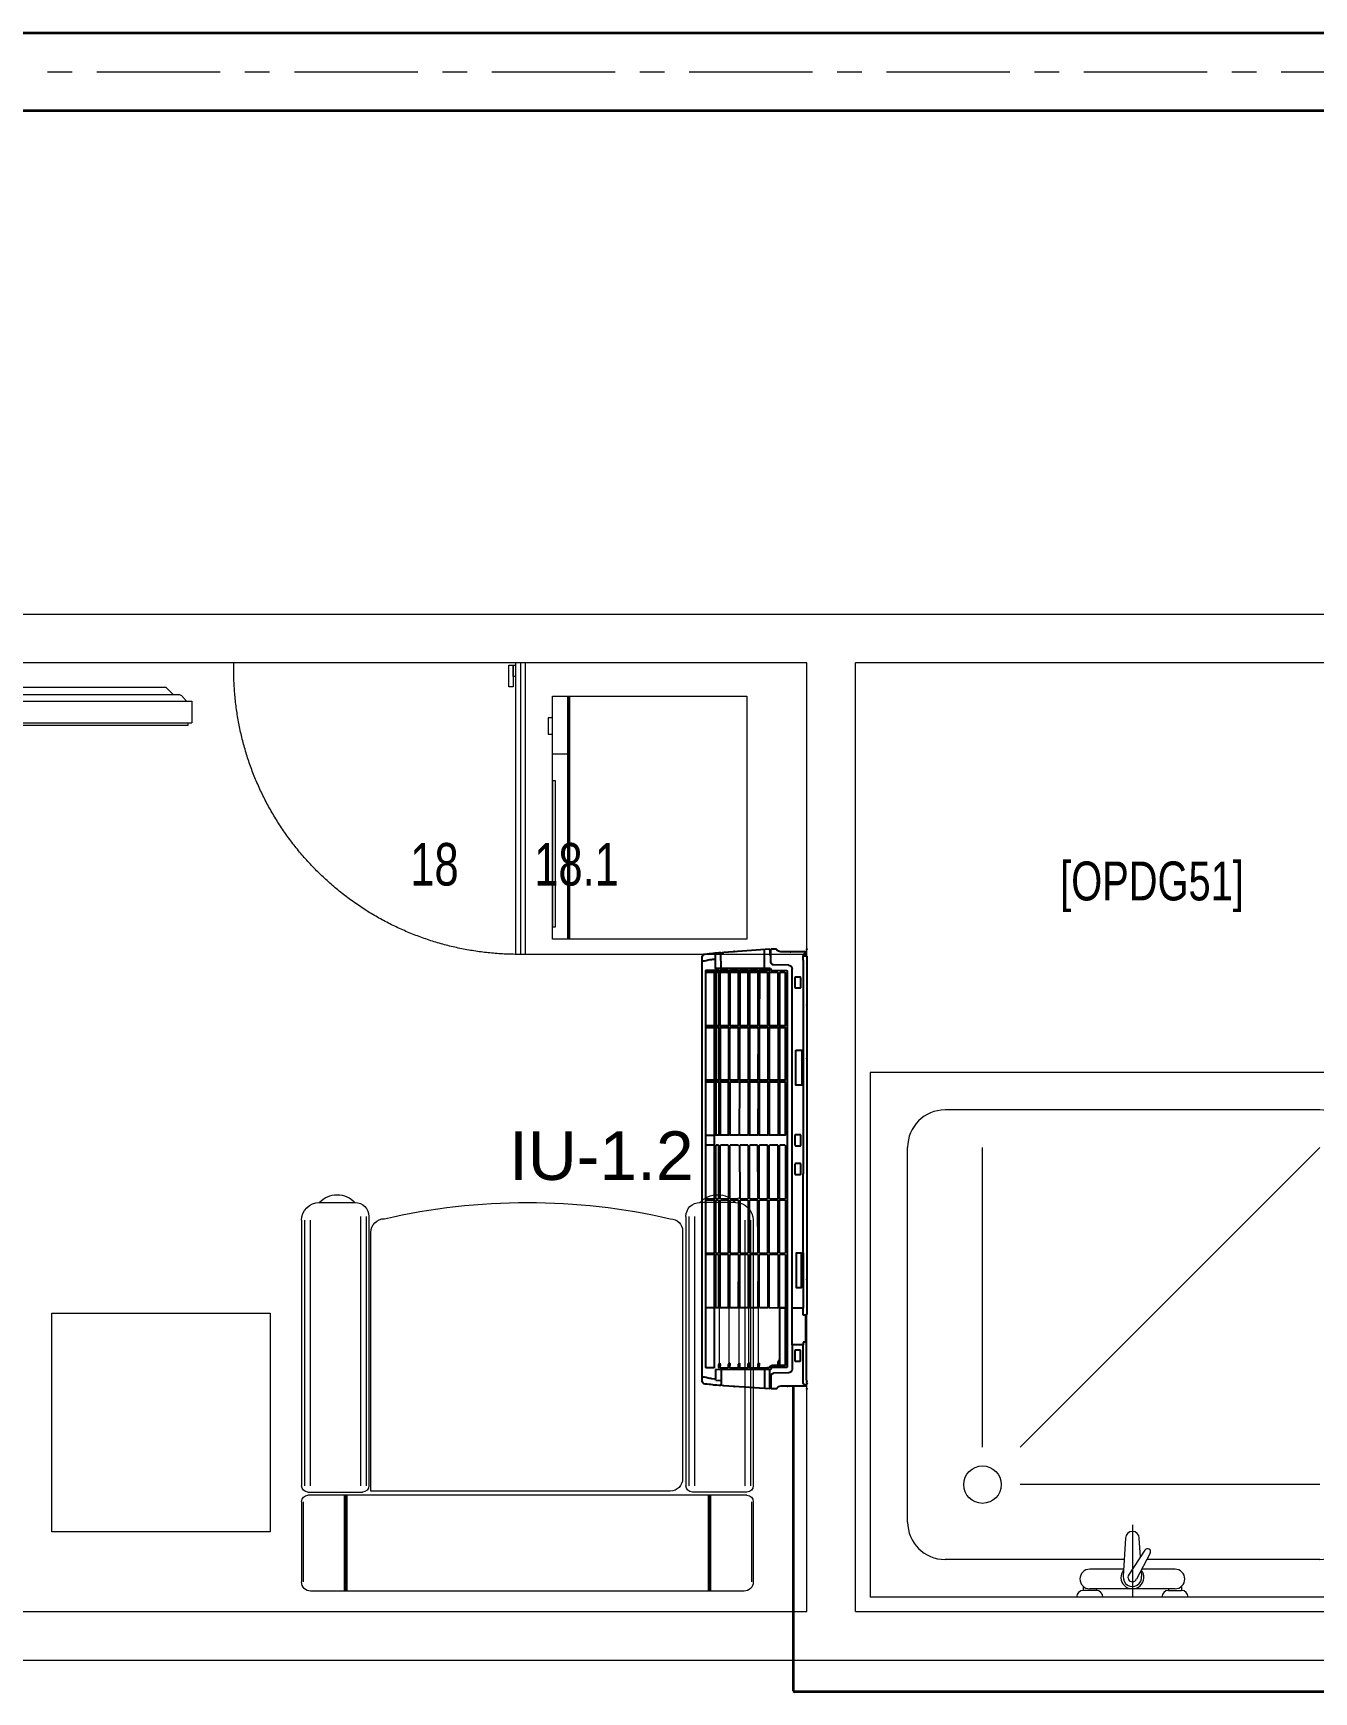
# Model space of a CAD drawing. Header units: millimetres. Extents: x -160614 to 59925, y -157025 to 0.
# Drawn here: x -122523 to -119886, y -104008 to -100593 of the extents above; entities that cross this region are included whole.
import ezdxf

# ---------------------------------------------------------------- set-up
doc = ezdxf.new("R2010")
doc.units = ezdxf.units.MM
doc.header["$LTSCALE"] = 8
doc.linetypes.add('CENTER', pattern=[50.8, 31.75, -6.35, 6.35, -6.35])
doc.linetypes.add('DASHED', pattern=[19.05, 12.7, -6.35])
doc.layers.get('0').update_dxf_attribs({"color": 9, "lineweight": 5})
for name, color, linetype, lineweight in [('72_EGR_BASE_TEXT', 9, 'Continuous', 5), ('72_EGR_EQP_TAG', 9, 'Continuous', 5), ('LOADING', 9, 'Continuous', 5), ('SANIT', 9, 'Continuous', 5), ('Walls', 9, 'Continuous', 5)]:
    doc.layers.add(name, color=color, linetype=linetype, lineweight=lineweight)
for name, color, linetype in [('A-Wall-cmu-patt', 9, 'Continuous'), ('DVM_INDOOR', 9, 'Continuous'), ('DVM_UNIT_BP', 9, 'Continuous'), ('DVM_UNIT_DP', 9, 'Continuous'), ('DVM_UNIT_LP', 9, 'Continuous'), ('M-VAC_DUCT_EXHAUST', 1, 'Continuous'), ('REF', 42, 'Continuous')]:
    doc.layers.add(name, color=color, linetype=linetype)
doc.layers.get('0').off()
doc.layers.get('0').freeze()
doc.styles.add('ARIAL', font='arial.ttf')
doc.styles.add('X3G_ENTITY_257CFD', font='swisscl.ttf', dxfattribs={"height": 200})
doc.styles.add('X3G_ENTITY_2587EF', font='swisscl.ttf', dxfattribs={"height": 200})

# ---------------------------------------------------------------- blocks, each defined once
blk = doc.blocks.new('SHOWER TRAY 80x80')
at = {"layer": 'SANIT'}
for p, q in [((0, 0), (0, 0.8)), ((0.8, 0.8), (0, 0.8)), ((0.8, 0), (0.8, 0.8)), ((0.1143, 0.7429), (0.6857, 0.7429)), ((0.0571, 0.4124), (0.0571, 0.6857)), ((0.7429, 0.1143), (0.7429, 0.6857)), ((0.2286, 0.6286), (0.6857, 0.6286)), ((0.1714, 0.1143), (0.1714, 0.5714)), ((0.2286, 0.5714), (0.6857, 0.1143)), ((0.01, 0.455), (0.01, 0.475)), ((0.0163, 0.475), (0.01, 0.475)), ((0.0125, 0.335), (0.0125, 0.465)), ((0.0425, 0.4133), (0.0425, 0.465)), ((0.0125, 0.455), (0.01, 0.455)), ((0.0895, 0.4105), (0.0316, 0.4139)), ((0.0715, 0.3808), (0.0334, 0.4058)), ((0.11, 0.4), (0, 0.4)), ((0.0667, 0.3728), (0.0271, 0.3939)), ((0.0407, 0.3866), (0.0316, 0.3861)), ((0.0425, 0.335), (0.0425, 0.3857)), ((0.0608, 0.3878), (0.0895, 0.3895)), ((0.0571, 0.1143), (0.0571, 0.3779)), ((0.01, 0.345), (0.01, 0.325)), ((0.0125, 0.345), (0.01, 0.345)), ((0.0163, 0.325), (0.01, 0.325)), ((0.1143, 0.0571), (0.6857, 0.0571)), ((0, 0), (0.8, 0))]:
    blk.add_line(p, q, dxfattribs=at)
blk.add_circle((0.1714, 0.6286), 0.0286, dxfattribs=at)
for centre, radius, start, end in [((0.1143, 0.6857), 0.0571, 90, 180), ((0.6857, 0.6857), 0.0571, 360, 90), ((0, 0.475), 0.01, 0, 90), ((0.0275, 0.465), 0.015, 0, 180), ((0, 0.455), 0.01, 270, 0), ((0.03, 0.4), 0.0175, 49.632, 309.2526), ((0.03, 0.4), 0.014, 83.2671, 276.7329), ((0.03, 0.4), 0.00676, 54.0423, 244.5873), ((0.0895, 0.4), 0.0105, 270, 90), ((0.0691, 0.3768), 0.00467, 239.3148, 59.3148), ((0, 0.345), 0.01, 0, 90), ((0.0275, 0.335), 0.015, 180, 0), ((0, 0.325), 0.01, 270, 0), ((0.1143, 0.1143), 0.0571, 180, 270), ((0.6857, 0.1143), 0.0571, 270, 360)]:
    blk.add_arc(centre, radius, start, end, dxfattribs=at)
blk = doc.blocks.new('single seat')
at = {"layer": 'LOADING'}
for p, q in [((-972742.2, -381703.1), (-972742.2, -382595.5)), ((-972558.1, -381684), (-972723.2, -381684)), ((-972558.1, -381687.4), (-972723.2, -381687.4)), ((-972544.8, -381697.3), (-972544.8, -382601.1)), ((-972538.5, -381697.3), (-972538.5, -381809.5)), ((-971978.9, -381684), (-972525.2, -381684)), ((-971978.9, -381689.9), (-972525.2, -381689.9)), ((-971978.9, -381701.7), (-972525.2, -381701.7)), ((-971942.2, -381720.6), (-971942.2, -381794)), ((-972544.8, -381772.1), (-972742.2, -381772.1)), ((-972544.8, -381774.6), (-972742.2, -381774.6)), ((-972544.8, -381777.1), (-972742.2, -381777.1)), ((-971971, -381805.1), (-972525.2, -381805.1)), ((-971971, -381816.9), (-972525.2, -381816.9)), ((-971971, -381822.8), (-972525.2, -381822.8)), ((-972001, -381829.5), (-972511, -381829.5)), ((-972536.4, -381854.9), (-972536.4, -382471.4)), ((-972538.5, -382600.9), (-972538.5, -382488.7)), ((-972536.4, -382471.4), (-972003.7, -382471.4)), ((-971971, -382475.4), (-972525.2, -382475.4)), ((-971971, -382481.3), (-972525.2, -382481.3)), ((-971971, -382493.1), (-972525.2, -382493.1)), ((-972544.8, -382521), (-972742.2, -382521)), ((-972544.8, -382523.6), (-972742.2, -382523.6)), ((-972544.8, -382526.1), (-972742.2, -382526.1)), ((-971942.2, -382577.6), (-971942.2, -382504.2)), ((-971978.9, -382596.4), (-972525.2, -382596.4)), ((-972558.1, -382610.8), (-972723.2, -382610.8)), ((-972558.1, -382614.2), (-972723.2, -382614.2)), ((-971978.9, -382608.3), (-972525.2, -382608.3)), ((-971978.9, -382614.2), (-972525.2, -382614.2))]:
    blk.add_line(p, q, dxfattribs=at)
for centre, radius, start, end in [((-972723.2, -381703.1), 19.1, 90, 180), ((-972558.1, -381697.3), 13.3, 0, 90), ((-972525.2, -381697.3), 13.3, 90, 180), ((-971978.9, -381720.6), 36.6, 0, 90), ((-971976, -381757.3), 49.9, 312.6462, 47.3538), ((-972525.2, -381809.5), 13.3, 180, 270), ((-971971, -381794), 28.8, 270, 0), ((-972511, -381854.9), 25.3, 90, 180), ((-972001, -381854.9), 25.3, 0, 90), ((-973252.2, -382149.1), 1310, 347.0217, 12.9783), ((-972003.7, -382443.3), 28.1, 270, 0), ((-972525.2, -382488.7), 13.3, 90, 180), ((-971971, -382504.2), 28.8, 0, 90), ((-971976, -382540.9), 49.9, 312.6462, 47.3538), ((-972723.2, -382595.1), 19.1, 180, 270), ((-971978.9, -382577.6), 36.6, 270, 0), ((-972558.1, -382600.9), 13.3, 270, 0), ((-972525.2, -382600.9), 13.3, 180, 270)]:
    blk.add_arc(centre, radius, start, end, dxfattribs=at)
blk = doc.blocks.new('DM15862C-P')
at = {"lineweight": 0}
for p, q in [((-0.3835, 0), (-0.3983, -0.0149)), ((0.3835, 0), (-0.3835, 0)), ((0.3835, 0), (0.3983, -0.0149)), ((-0.4367, -0.0287), (-0.4367, -0.0734)), ((0.4365, -0.0287), (-0.4367, -0.0287)), ((-0.4157, -0.0175), (-0.4256, -0.0287)), ((0.41, -0.0149), (-0.4099, -0.0149)), ((0.4157, -0.0175), (0.4254, -0.0287)), ((0.4365, -0.0287), (0.4365, -0.0734)), ((0.4365, -0.0734), (-0.4367, -0.0734)), ((-0.4291, -0.078), (-0.4291, -0.0734)), ((0.429, -0.078), (-0.4291, -0.078)), ((0.429, -0.078), (0.429, -0.0734))]:
    blk.add_line(p, q, dxfattribs=at)
for points in [[(-0.4099, -0.0149), (-0.4121, -0.0149), (-0.4141, -0.0158), (-0.4157, -0.0175)], [(0.4157, -0.0175), (0.4141, -0.0158), (0.4121, -0.0149), (0.41, -0.0149)]]:
    blk.add_open_spline(points, degree=3, dxfattribs=at)
blk = doc.blocks.new('MICROWAVE')
at = {"layer": 'LOADING'}
for p, q in [((35.6435, -3.5463), (35.6435, -3.9463)), ((36.1435, -3.5463), (35.6435, -3.5463)), ((35.6883, -3.5368), (35.7218, -3.5368)), ((35.6883, -3.5463), (35.6883, -3.5368)), ((35.7218, -3.5463), (35.6883, -3.5463)), ((35.7218, -3.5368), (35.7218, -3.5463)), ((35.7624, -3.5463), (35.7624, -3.5771)), ((35.818, -3.5463), (36.1181, -3.5463)), ((35.818, -3.5523), (35.818, -3.5463)), ((36.1181, -3.5463), (36.1181, -3.5523)), ((36.1435, -3.9463), (36.1435, -3.5463)), ((35.6435, -3.5771), (36.1435, -3.5771)), ((35.6435, -3.5783), (36.1435, -3.5783)), ((35.6435, -3.5796), (36.1435, -3.5796)), ((35.6435, -3.5808), (36.1435, -3.5808)), ((36.1181, -3.5523), (35.818, -3.5523)), ((35.6435, -3.9463), (36.1435, -3.9463))]:
    blk.add_line(p, q, dxfattribs=at)
blk = doc.blocks.new('UNDER COUNTER FRIDGE')
at = {"layer": 'LOADING', "ltscale": 10}
blk.add_line((35.575, -3.49), (35.575, -2.89), dxfattribs=at)
at = {"layer": 'LOADING'}
for p, q in [((35.575, -3.47), (36.175, -3.47)), ((35.575, -4.07), (35.575, -3.47)), ((35.575, -3.48), (36.175, -3.48)), ((36.175, -3.47), (36.175, -4.07)), ((35.575, -3.49), (36.175, -3.49)), ((36.175, -4.07), (35.575, -4.07))]:
    blk.add_line(p, q, dxfattribs=at)
for points in [[(35.58, -3.4648), (35.6243, -3.4648), (35.6243, -3.4564), (35.58, -3.4564)], [(35.58, -3.47), (35.6031, -3.47), (35.6031, -3.4648), (35.58, -3.4648)]]:
    blk.add_lwpolyline(points, close=True, dxfattribs=at)
at = {"layer": 'LOADING', "linetype": 'DASHED', "ltscale": 10}
blk.add_arc((35.5899, -3.475), 0.5852, 359.5104, 91.4525, dxfattribs=at)
blk = doc.blocks.new('GF1')
at = {"layer": 'LOADING', "color": 9, "elevation": 0}
blk.add_lwpolyline([(-122034.4, -103678.5), (-122484.4, -103678.5), (-122484.4, -103228.5), (-122034.4, -103228.5)], close=True, dxfattribs=at)
at = {"layer": 'Walls', "color": 9}
for p, q in [((-123079.4, -101789.5), (-119536.7, -101789.5, 0)), ((-120929.4, -101889.5), (-123779.4, -101889.5)), ((-120929.4, -103842.6), (-120929.4, -101889.5)), ((-117479.4, -101889.5), (-120829.4, -101889.5)), ((-120829.4, -103842.6), (-120829.4, -101889.5)), ((-124859.4, -103842.6), (-120929.4, -103842.6)), ((-120829.4, -103842.6), (-119689.4, -103842.6)), ((-128624.4, -103942.6), (-102939.4, -103942.6))]:
    blk.add_line(p, q, dxfattribs=at)
at = {"layer": 'LOADING', "color": 9, "xscale": -1000, "yscale": 1000, "zscale": 1000, "rotation": 90.00000000000007}
for name in ['UNDER COUNTER FRIDGE', 'MICROWAVE']:
    blk.add_blockref(name, (-124999.4, -66314.5), dxfattribs=at)
at = {"layer": 'LOADING', "color": 9, "xscale": -1000, "yscale": 1000, "zscale": 1000}
blk.add_blockref('DM15862C-P', (-122632.8, -101939.5), dxfattribs=at)
at = {"layer": 'LOADING', "color": 9, "xscale": -1, "rotation": 270}
blk.add_blockref('single seat', (260644.1, 868941.8, 0), dxfattribs=at)
at = {"layer": 'SANIT', "color": 9, "xscale": 1350.000000000878, "yscale": 1350.000000000878, "zscale": 1350.000000000878, "rotation": 90.00000000000001}
blk.add_blockref('SHOWER TRAY 80x80', (-119719.4, -103812.6), dxfattribs=at)
at = {"layer": '72_EGR_BASE_TEXT', "color": 9, "insert": (-120219, -102298.5), "char_height": 80, "attachment_point": 2, "style": 'X3G_ENTITY_2587EF'}
blk.add_mtext('[OPDG51]', dxfattribs=at)
at = {"layer": '72_EGR_EQP_TAG', "color": 9, "char_height": 87.47, "attachment_point": 2, "style": 'X3G_ENTITY_257CFD'}
for s, insert in [('18', (-121696.4, -102260.4, 0)), ('18.1', (-121403.8, -102260.4, 0))]:
    blk.add_mtext(s, dxfattribs=dict(at, insert=insert))
blk = doc.blocks.new('mmmm')
at = {"layer": 'DVM_INDOOR', "color": 0}
for p, q in [((118.9199, -9.2661), (118.9184, -9.2661)), ((118.9184, -9.2661), (118.9184, -9.938)), ((118.9199, -9.2661), (118.9254, -9.266)), ((118.9258, -9.2739), (118.9256, -9.2679)), ((118.976, -9.253), (118.9859, -9.2529)), ((118.9859, -9.2529), (118.9859, -9.2549)), ((118.9859, -9.2549), (118.9879, -9.2548)), ((118.9859, -9.2775), (118.9859, -9.2549)), ((118.9859, -9.2648), (118.9879, -9.2648)), ((118.9879, -9.2529), (119.0741, -9.259)), ((118.9879, -9.2548), (118.9879, -9.2529)), ((118.9879, -9.2548), (118.9879, -9.2648)), ((118.9979, -9.2891), (118.9979, -9.2551)), ((119.0795, -9.289), (119.0797, -9.2602)), ((119.09, -9.2892), (119.0901, -9.2615)), ((119.115, -10.0634), (119.1149, -9.2675)), ((118.9258, -9.2739), (118.9258, -9.6742)), ((118.9464, -9.9264), (118.9464, -9.2895)), ((118.9527, -9.283), (118.9809, -9.2825)), ((118.9554, -9.2944), (118.9554, -10.0365)), ((118.9564, -9.2934), (118.9844, -9.2931)), ((118.9589, -9.3963), (118.9589, -9.2975)), ((118.9596, -9.2968), (118.9695, -9.2969)), ((118.9698, -9.2975), (118.9701, -9.3962)), ((118.9724, -9.3963), (118.9724, -9.2975)), ((118.9731, -9.2968), (118.9889, -9.2969)), ((118.9879, -9.2891), (119.09, -9.2892)), ((118.9892, -9.2891), (118.9895, -9.3961)), ((118.9893, -9.2923), (118.9925, -9.2923)), ((118.9919, -9.3963), (118.9919, -9.2975)), ((119.0073, -9.2923), (118.9924, -9.2923)), ((118.9926, -9.2968), (119.0073, -9.2969)), ((119.0077, -9.2975), (119.008, -9.3961)), ((119.008, -9.293), (119.0079, -9.2969)), ((119.0083, -9.301), (119.0098, -9.301)), ((119.0102, -9.293), (119.0102, -9.2961)), ((119.0102, -9.3963), (119.0102, -9.2975)), ((119.0255, -9.2923), (119.0107, -9.2923)), ((119.0109, -9.2968), (119.0256, -9.2969)), ((119.026, -9.2975), (119.0263, -9.3962)), ((119.0262, -9.293), (119.0262, -9.2969)), ((119.0265, -9.301), (119.0284, -9.301)), ((119.0287, -9.3963), (119.0287, -9.2975)), ((119.0288, -9.293), (119.0288, -9.2961)), ((119.0293, -9.2969), (119.0439, -9.2969)), ((119.044, -9.2923), (119.0294, -9.2923)), ((119.0445, -9.2975), (119.0446, -9.3962)), ((119.0446, -9.293), (119.0446, -9.2969)), ((119.045, -9.301), (119.0465, -9.301)), ((119.0469, -9.293), (119.0469, -9.2961)), ((119.047, -9.3963), (119.0471, -9.2971)), ((119.0624, -9.2923), (119.0474, -9.2923)), ((119.0476, -9.2968), (119.0621, -9.2968)), ((119.0628, -9.2975), (119.063, -9.3963)), ((119.0631, -9.293), (119.0631, -9.2969)), ((119.0634, -9.301), (119.065, -9.301)), ((119.0653, -9.293), (119.0653, -9.2961)), ((119.0657, -9.2975), (119.0654, -9.3962)), ((119.066, -9.2968), (119.0808, -9.2969)), ((119.0807, -9.2923), (119.0661, -9.2923)), ((119.0813, -9.3962), (119.0814, -9.2973)), ((119.0814, -9.293), (119.0814, -9.2969)), ((119.0817, -9.301), (119.0833, -9.301)), ((119.0836, -9.2975), (119.0834, -9.2993)), ((119.0838, -9.293), (119.0895, -9.293)), ((119.0838, -9.2961), (119.0838, -9.293)), ((119.0838, -9.2971), (119.0838, -9.2961)), ((119.0895, -9.2961), (119.0838, -9.2961)), ((119.0838, -9.3963), (119.0839, -9.297)), ((119.0843, -9.2968), (119.0886, -9.2968)), ((119.0894, -9.2975), (119.0894, -9.2892)), ((119.0894, -9.2975), (119.0895, -9.3962)), ((119.0925, -9.2969), (119.1069, -9.2969)), ((119.1145, -9.2751), (119.1107, -9.2751)), ((118.9589, -9.4983), (118.9589, -9.4003)), ((118.9596, -9.3969), (118.9694, -9.3969)), ((118.9694, -9.3998), (118.9596, -9.3998)), ((118.9701, -9.4005), (118.9701, -9.4982)), ((118.9724, -9.4005), (118.9724, -9.4982)), ((118.9731, -9.3969), (118.9888, -9.3968)), ((118.9888, -9.3997), (118.9731, -9.3998)), ((118.9895, -9.4003), (118.9895, -9.4982)), ((118.9919, -9.4005), (118.9919, -9.4982)), ((118.9926, -9.3969), (119.0073, -9.3968)), ((119.0073, -9.3997), (118.9926, -9.3998)), ((119.008, -9.4003), (119.008, -9.4982)), ((119.0102, -9.4005), (119.0103, -9.4982)), ((119.0109, -9.3969), (119.0256, -9.3968)), ((119.0256, -9.3997), (119.0109, -9.3998)), ((119.0263, -9.4003), (119.0263, -9.4982)), ((119.0287, -9.4005), (119.0287, -9.4982)), ((119.0294, -9.3969), (119.0439, -9.3968)), ((119.0439, -9.3997), (119.0294, -9.3998)), ((119.0446, -9.4983), (119.0446, -9.4003)), ((119.047, -9.4982), (119.047, -9.4005)), ((119.0477, -9.3969), (119.0623, -9.3969)), ((119.0623, -9.3998), (119.0477, -9.3998)), ((119.063, -9.4984), (119.063, -9.4004)), ((119.0654, -9.4005), (119.0654, -9.4982)), ((119.0661, -9.3969), (119.0807, -9.3968)), ((119.0807, -9.3997), (119.0661, -9.3998)), ((119.0814, -9.4003), (119.0813, -9.4983)), ((119.0837, -9.4982), (119.0838, -9.4005)), ((119.0845, -9.3969), (119.0888, -9.3969)), ((119.0888, -9.3998), (119.0845, -9.3998)), ((119.0895, -9.4004), (119.0894, -9.4983)), ((119.093, -9.3969), (119.1074, -9.3968)), ((119.1074, -9.3997), (119.093, -9.3998)), ((118.9589, -9.6014), (118.9589, -9.5025)), ((118.9596, -9.4989), (118.9694, -9.4989)), ((118.9694, -9.5018), (118.9596, -9.5018)), ((118.9701, -9.5025), (118.9701, -9.6015)), ((118.9724, -9.5025), (118.9724, -9.6014)), ((118.9731, -9.4989), (118.9888, -9.4988)), ((118.9888, -9.5017), (118.9731, -9.5018)), ((118.9895, -9.5023), (118.9896, -9.6014)), ((118.9919, -9.5025), (118.9919, -9.6014)), ((118.9926, -9.4989), (119.0073, -9.4988)), ((119.0073, -9.5017), (118.9926, -9.5018)), ((119.008, -9.5023), (119.008, -9.6014)), ((119.0102, -9.5025), (119.0103, -9.6014)), ((119.0109, -9.4989), (119.0256, -9.4988)), ((119.0256, -9.5017), (119.0109, -9.5018)), ((119.0263, -9.5023), (119.0262, -9.6014)), ((119.0287, -9.5025), (119.0288, -9.6014)), ((119.0294, -9.4989), (119.0439, -9.4988)), ((119.0439, -9.5017), (119.0294, -9.5018)), ((119.0447, -9.6014), (119.0446, -9.5023)), ((119.0477, -9.4989), (119.0623, -9.4989)), ((119.0622, -9.5017), (119.0478, -9.5018)), ((119.0629, -9.5023), (119.0629, -9.6013)), ((119.0654, -9.6014), (119.0654, -9.5025)), ((119.0661, -9.4989), (119.0806, -9.4989)), ((119.0806, -9.5017), (119.0661, -9.5018)), ((119.0813, -9.5023), (119.0813, -9.6015)), ((119.0837, -9.5024), (119.0838, -9.6015)), ((119.0844, -9.4988), (119.0887, -9.4988)), ((119.0887, -9.5017), (119.0844, -9.5017)), ((119.0894, -9.5023), (119.0894, -9.6013)), ((119.093, -9.4989), (119.1074, -9.4988)), ((119.1077, -9.5019), (119.093, -9.5018)), ((118.9596, -9.602), (118.9694, -9.602)), ((118.9731, -9.6021), (118.9888, -9.602)), ((118.9926, -9.6021), (119.0073, -9.602)), ((119.011, -9.602), (119.0255, -9.602)), ((119.0295, -9.6021), (119.044, -9.602)), ((119.0478, -9.6021), (119.0623, -9.6021)), ((119.0661, -9.6021), (119.0807, -9.602)), ((119.0845, -9.6021), (119.0887, -9.6021)), ((119.0929, -9.6023), (119.1074, -9.6022)), ((118.9589, -9.6214), (118.9589, -9.7204)), ((118.9596, -9.6208), (118.9694, -9.6208)), ((118.9701, -9.7204), (118.9701, -9.6214)), ((118.9701, -9.7204), (118.9701, -9.6214)), ((118.9724, -9.7204), (118.9724, -9.6215)), ((118.9731, -9.6208), (118.9888, -9.6208)), ((118.9895, -9.7206), (118.9896, -9.6215)), ((118.9919, -9.7204), (118.9919, -9.6215)), ((118.9926, -9.6208), (119.0073, -9.6209)), ((119.008, -9.7205), (119.008, -9.6214)), ((119.0102, -9.7204), (119.0103, -9.6215)), ((119.011, -9.6208), (119.0255, -9.6209)), ((119.0263, -9.7205), (119.0262, -9.6215)), ((119.0288, -9.6214), (119.0287, -9.7204)), ((119.0295, -9.6208), (119.044, -9.6208)), ((119.0447, -9.6214), (119.0446, -9.7205)), ((119.0478, -9.6207), (119.0623, -9.6208)), ((119.0629, -9.7205), (119.0629, -9.6215)), ((119.0654, -9.6214), (119.0654, -9.7203)), ((119.0661, -9.6208), (119.0807, -9.6208)), ((119.0813, -9.7205), (119.0813, -9.6214)), ((119.0837, -9.7204), (119.0838, -9.6214)), ((119.0845, -9.6208), (119.0887, -9.6208)), ((119.0894, -9.7205), (119.0894, -9.6215)), ((119.0929, -9.6206), (119.1074, -9.6206)), ((118.9258, -9.8224), (118.9258, -9.6742)), ((118.9589, -9.7246), (118.9589, -9.8225)), ((118.9694, -9.7211), (118.9596, -9.7211)), ((118.9596, -9.7239), (118.9694, -9.7239)), ((118.9701, -9.8224), (118.9701, -9.7246)), ((118.9701, -9.8224), (118.9701, -9.7246)), ((118.9724, -9.8224), (118.9724, -9.7246)), ((118.9888, -9.7211), (118.9731, -9.7211)), ((118.9731, -9.7239), (118.9888, -9.724)), ((118.9895, -9.8226), (118.9895, -9.7247)), ((118.9919, -9.8224), (118.9919, -9.7246)), ((119.0073, -9.7211), (118.9926, -9.7211)), ((118.9926, -9.7239), (119.0073, -9.724)), ((119.008, -9.8225), (119.008, -9.7246)), ((119.0102, -9.8224), (119.0103, -9.7246)), ((119.0256, -9.7211), (119.0109, -9.7211)), ((119.0109, -9.7239), (119.0256, -9.724)), ((119.0263, -9.8225), (119.0263, -9.7246)), ((119.0287, -9.7246), (119.0287, -9.8224)), ((119.0439, -9.7211), (119.0294, -9.7211)), ((119.0294, -9.7239), (119.0439, -9.724)), ((119.0446, -9.7245), (119.0446, -9.8225)), ((119.047, -9.7246), (119.047, -9.8224)), ((119.0477, -9.7239), (119.0623, -9.7239)), ((119.0622, -9.7211), (119.0478, -9.7211)), ((119.063, -9.7245), (119.063, -9.8224)), ((119.0654, -9.8224), (119.0654, -9.7246)), ((119.0806, -9.7211), (119.0661, -9.721)), ((119.0661, -9.7239), (119.0806, -9.724)), ((119.0814, -9.8225), (119.0813, -9.7245)), ((119.0837, -9.7246), (119.0838, -9.8224)), ((119.0887, -9.7211), (119.0844, -9.7211)), ((119.0844, -9.724), (119.0887, -9.724)), ((119.0895, -9.8224), (119.0894, -9.7246)), ((119.1077, -9.721), (119.093, -9.7211)), ((119.093, -9.7239), (119.1074, -9.724)), ((118.9184, -9.7858), (118.9184, -9.9307)), ((118.9258, -9.8224), (118.9258, -9.9264)), ((118.9589, -9.8266), (118.9589, -9.9253)), ((118.9694, -9.8231), (118.9596, -9.8231)), ((118.9596, -9.8259), (118.9694, -9.8259)), ((118.9698, -9.9253), (118.9701, -9.8266)), ((118.9698, -9.9253), (118.9701, -9.8266)), ((118.9724, -9.8266), (118.9724, -9.9253)), ((118.9888, -9.8231), (118.9731, -9.8231)), ((118.9731, -9.8259), (118.9888, -9.826)), ((118.9893, -9.9251), (118.9895, -9.8267)), ((118.9919, -9.8266), (118.992, -9.9251)), ((119.0073, -9.8231), (118.9926, -9.8231)), ((118.9926, -9.8259), (119.0073, -9.826)), ((119.0078, -9.9252), (119.008, -9.8267)), ((119.0102, -9.8266), (119.0104, -9.9251)), ((119.0256, -9.8231), (119.0109, -9.8231)), ((119.0109, -9.8259), (119.0256, -9.826)), ((119.026, -9.9251), (119.0263, -9.8266)), ((119.0287, -9.8266), (119.0288, -9.9251)), ((119.0439, -9.8232), (119.0294, -9.8231)), ((119.0294, -9.8259), (119.0439, -9.826)), ((119.0445, -9.9251), (119.0446, -9.8266)), ((119.047, -9.8266), (119.0472, -9.9251)), ((119.0623, -9.823), (119.0477, -9.8231)), ((119.0477, -9.8259), (119.0623, -9.8259)), ((119.0628, -9.9252), (119.063, -9.8266)), ((119.0657, -9.9253), (119.0654, -9.8266)), ((119.0807, -9.8232), (119.0661, -9.8231)), ((119.0661, -9.8259), (119.0807, -9.8261)), ((119.0812, -9.9251), (119.0813, -9.8266)), ((119.0839, -9.9251), (119.0838, -9.8265)), ((119.0888, -9.8231), (119.0845, -9.8231)), ((119.0845, -9.8259), (119.0888, -9.826)), ((119.0894, -9.9252), (119.0895, -9.8266)), ((119.1074, -9.8232), (119.093, -9.8231)), ((119.093, -9.8259), (119.1074, -9.826)), ((118.9589, -10.0333), (118.9589, -9.9253)), ((118.9184, -9.938), (118.9209, -9.9396)), ((118.9199, -9.9389), (118.9199, -10.0614)), ((118.9209, -9.9394), (118.9256, -9.9393)), ((118.9209, -9.9394), (118.9209, -9.9899)), ((118.9256, -9.9393), (118.9256, -9.9264)), ((118.9256, -9.9264), (118.9464, -9.9264)), ((118.9464, -9.9955), (118.9464, -9.9264)), ((118.9589, -9.9267), (118.9702, -9.9267)), ((118.9596, -9.926), (118.9695, -9.9259)), ((118.9702, -9.9267), (118.9702, -10.0334)), ((118.9731, -9.9262), (118.9886, -9.9258)), ((118.9927, -9.9258), (119.0075, -9.9258)), ((119.0111, -9.9258), (119.0253, -9.9258)), ((119.0296, -9.9258), (119.0437, -9.9258)), ((119.0478, -9.9258), (119.0621, -9.9258)), ((119.0664, -9.9258), (119.0805, -9.926)), ((119.0846, -9.9258), (119.0887, -9.9258)), ((119.0925, -9.9259), (119.1069, -9.9259)), ((118.9209, -9.9899), (118.9256, -9.99)), ((118.9256, -9.99), (118.9256, -9.9954)), ((118.9256, -9.9954), (118.9464, -9.9955)), ((118.9258, -10.0638), (118.9258, -9.9954)), ((118.9464, -9.9955), (118.9464, -10.0413)), ((118.9527, -10.0478), (118.9809, -10.0483)), ((118.9564, -10.0375), (118.9844, -10.0377)), ((118.9596, -10.034), (118.9695, -10.0341)), ((118.9695, -10.0341), (118.9731, -10.0341)), ((118.9702, -10.0341), (118.9701, -10.0295)), ((118.9705, -10.0254), (118.9722, -10.0254)), ((118.9724, -10.0341), (118.9724, -10.0303)), ((118.9731, -10.0341), (118.9844, -10.0342)), ((118.9879, -10.0418), (119.09, -10.0416)), ((118.9879, -10.0533), (118.9879, -10.0418)), ((118.9893, -10.0384), (118.9925, -10.0384)), ((119.0073, -10.0384), (118.9924, -10.0384)), ((118.9979, -10.0418), (118.9979, -10.0758)), ((119.0073, -10.0385), (119.0109, -10.0385)), ((119.008, -10.0377), (119.0079, -10.0339)), ((119.0083, -10.0297), (119.0098, -10.0297)), ((119.0102, -10.0377), (119.0102, -10.0347)), ((119.0255, -10.0384), (119.0107, -10.0384)), ((119.0262, -10.0377), (119.0262, -10.0339)), ((119.0265, -10.0297), (119.0284, -10.0297)), ((119.0288, -10.0377), (119.0288, -10.0347)), ((119.044, -10.0384), (119.0294, -10.0384)), ((119.0446, -10.0377), (119.0446, -10.0339)), ((119.045, -10.0297), (119.0465, -10.0297)), ((119.0469, -10.0377), (119.0469, -10.0347)), ((119.0624, -10.0384), (119.0474, -10.0384)), ((119.0631, -10.0377), (119.0631, -10.0339)), ((119.0634, -10.0297), (119.065, -10.0297)), ((119.0653, -10.0377), (119.0653, -10.0347)), ((119.0807, -10.0384), (119.0661, -10.0384)), ((119.0795, -10.0418), (119.0795, -10.0667)), ((119.0814, -10.0377), (119.0814, -10.0339)), ((119.0817, -10.0297), (119.0833, -10.0297)), ((119.0836, -10.0377), (119.0836, -10.0347)), ((119.09, -10.0416), (119.09, -10.0596)), ((118.9184, -10.0667), (118.9184, -10.0642)), ((118.9209, -10.0704), (118.9192, -10.0688)), ((118.9212, -10.0704), (118.9212, -10.0729)), ((118.976, -10.0778), (118.9859, -10.0779)), ((118.9859, -10.0533), (118.9859, -10.0765)), ((118.9859, -10.076), (118.9879, -10.076)), ((118.9859, -10.0779), (118.9859, -10.076)), ((118.9879, -10.076), (118.9879, -10.0533)), ((118.9879, -10.0779), (119.0741, -10.0719)), ((118.9879, -10.076), (118.9879, -10.0779)), ((119.0795, -10.0626), (119.0896, -10.062)), ((119.0795, -10.0667), (119.0797, -10.0707)), ((119.0896, -10.062), (119.09, -10.0596)), ((119.09, -10.0596), (119.0972, -10.0587)), ((119.1107, -10.0558), (119.1145, -10.0557))]:
    blk.add_line(p, q, dxfattribs=at)
at = {"layer": 'DVM_INDOOR', "color": 0, "lineweight": 0}
for p, q in [((119.0091, -10.0297), (119.0091, -9.9253)), ((119.0275, -10.0297), (119.0275, -9.9253)), ((119.0458, -10.0297), (119.0458, -9.9253)), ((119.0642, -10.0297), (119.0642, -9.9253)), ((119.0825, -10.0297), (119.0825, -9.9253))]:
    blk.add_line(p, q, dxfattribs=at)
at = {"layer": 'DVM_INDOOR', "color": 0}
for points in [[(118.9199, -9.2661), (118.9199, -9.2579), (118.9672, -9.2579, 0.126177), (118.972, -9.2567, 0.12288), (118.9756, -9.2534, -0.148162), (118.976, -9.253, 0.963175)], [(119.0922, -9.2933), (119.0922, -10.0375, 0.416565), (119.0933, -10.0386), (119.107, -10.0386, 0.414175), (119.1081, -10.0375), (119.1081, -9.2933, 0.414221), (119.107, -9.2923), (119.0933, -9.2923, 0.410074), (119.0922, -9.2933, 0.410074)], [(118.9301, -9.3246), (118.9301, -9.3064, -0.402614), (118.9312, -9.3052), (118.9397, -9.3052, -0.444927), (118.9409, -9.3064), (118.9409, -9.3246, -0.414234), (118.9397, -9.3257), (118.9312, -9.3257, -0.442551), (118.9301, -9.3246)], [(118.9301, -9.6205), (118.9301, -9.6023, -0.402614), (118.9312, -9.6012), (118.9397, -9.6012, -0.444927), (118.9409, -9.6023), (118.9409, -9.6205, -0.414234), (118.9397, -9.6217), (118.9312, -9.6217, -0.442551), (118.9301, -9.6205)], [(118.9299, -9.6744), (118.9299, -9.6565, -0.414214), (118.9314, -9.6549), (118.9393, -9.6549, -0.414209), (118.9409, -9.6565), (118.9409, -9.6744, -0.414214), (118.9393, -9.6759), (118.9314, -9.6759, -0.414219), (118.9299, -9.6744, 0.000008)], [(118.9303, -10.0245), (118.9303, -10.0063, -0.402614), (118.9314, -10.0052), (118.9399, -10.0052, -0.444927), (118.9411, -10.0063), (118.9411, -10.0245, -0.414234), (118.9399, -10.0257), (118.9314, -10.0257, -0.442551), (118.9303, -10.0245)], [(118.9199, -10.0694), (118.9199, -10.0729), (118.9672, -10.0729, -0.126177), (118.972, -10.0741, -0.12288), (118.9756, -10.0775, 0.141469), (118.976, -10.0778)]]:
    blk.add_lwpolyline(points, format="xyb", dxfattribs=at)
for points in [[(118.9394, -9.4424), (118.9279, -9.4424), (118.9279, -9.5084), (118.9394, -9.5084), (118.9394, -9.4424)], [(118.9294, -9.8234), (118.9384, -9.8234), (118.9384, -9.8875), (118.9288, -9.8875), (118.9288, -9.8234), (118.9294, -9.8234)]]:
    blk.add_lwpolyline(points, dxfattribs=at)
for centre, radius, start, end in [((118.9205, -9.2649), 0.00455, 45.592, 97.4615), ((118.9171, -9.2669), 0.00836, 6.8563, 39.8032), ((118.9129, -9.2679), 0.0127, 359.9693, 8.9907), ((119.0737, -9.2806), 0.0216, 73.7089, 88.9315), ((119.168, -8.14), 1.1233, 265.4925, 266.2639), ((119.0697, -9.4707), 0.2004, 82.0967, 84.2913), ((119.082, -9.5193), 0.2587, 83.9088, 87.1481), ((119.0894, -9.3405), 0.0688, 71.9785, 83.5049), ((119.1094, -9.2677), 0.00561, 2.2363, 89.2683), ((118.9529, -9.2895), 0.0065, 91, 180), ((118.9564, -9.2944), 0.001, 90.4983, 180.0001), ((118.9596, -9.2975), 0.00069, 89.1505, 180.3497), ((118.9691, -9.2976), 0.00071, 0.7783, 60.0916), ((118.9731, -9.2975), 0.00069, 89.1505, 180.3497), ((118.9809, -9.2775), 0.005, 270.9997, 0.0003), ((118.9843, -9.2916), 0.00153, 270.9361, 8.4075), ((118.9879, -9.2911), 0.00202, 90.261, 186.5127), ((118.9885, -9.2975), 0.00071, 0.7783, 60.0916), ((118.9926, -9.2975), 0.00069, 89.1505, 180.3497), ((119.0073, -9.293), 0.00069, 359.1823, 89.6277), ((119.007, -9.2975), 0.00071, 0.7783, 60.0916), ((119.0427, -9.2948), 0.0348, 183.3813, 187.2101), ((119.005, -9.3001), 0.0033, 358.4879, 15.9436), ((119.0335, -9.3), 0.0253, 180.2932, 182.236), ((119.0203, -9.3008), 0.0105, 171.697, 181.0717), ((118.9994, -9.2969), 0.0108, 347.004, 4.1898), ((119.0109, -9.293), 0.000701, 103.0528, 180.0438), ((119.0109, -9.2975), 0.00069, 89.1505, 180.3497), ((119.0255, -9.293), 0.00069, 359.1823, 89.6277), ((119.0253, -9.2975), 0.00071, 0.7783, 60.0916), ((119.0252, -9.2975), 0.00071, 0.7783, 60.0916), ((119.061, -9.2948), 0.0348, 183.3813, 187.2101), ((119.0232, -9.3001), 0.0033, 358.4879, 15.9436), ((119.0518, -9.3), 0.0253, 180.2932, 182.236), ((119.0389, -9.3008), 0.0105, 171.697, 181.0717), ((119.018, -9.2969), 0.0108, 347.004, 4.1898), ((119.0295, -9.293), 0.000701, 103.0528, 180.0438), ((119.0295, -9.2975), 0.00069, 89.1505, 180.3497), ((119.0439, -9.2975), 0.000596, 357.8507, 94.9045), ((119.0439, -9.293), 0.00069, 359.1823, 89.6277), ((119.0794, -9.2948), 0.0348, 183.3813, 187.2101), ((119.0417, -9.3001), 0.0033, 358.4879, 15.9436), ((119.0702, -9.3), 0.0253, 180.2932, 182.236), ((119.057, -9.3008), 0.0105, 171.697, 181.0717), ((119.0361, -9.2969), 0.0108, 347.004, 4.1898), ((119.0476, -9.293), 0.000701, 103.0528, 180.0438), ((119.0476, -9.2975), 0.00069, 89.1505, 180.3497), ((119.0621, -9.2975), 0.000694, 359.4649, 88.8459), ((119.0624, -9.2975), 0.000596, 357.8507, 94.9045), ((119.0624, -9.293), 0.00069, 359.1823, 89.6277), ((119.0978, -9.2948), 0.0348, 183.3813, 187.2101), ((119.0601, -9.3001), 0.0033, 358.4879, 15.9436), ((119.0887, -9.3), 0.0253, 180.2932, 182.236), ((119.0754, -9.3008), 0.0105, 171.697, 181.0717), ((119.0546, -9.2969), 0.0108, 347.004, 4.1898), ((119.066, -9.293), 0.000701, 103.0528, 180.0438), ((119.066, -9.2975), 0.00069, 89.1505, 180.3497), ((119.0663, -9.2975), 0.000621, 79.5705, 188.1736), ((119.0807, -9.293), 0.00069, 359.1823, 89.6277), ((119.0808, -9.2975), 0.000596, 357.8507, 94.9045), ((119.1161, -9.2948), 0.0348, 183.3813, 187.2101), ((119.0784, -9.3001), 0.0033, 358.4879, 15.9436), ((119.107, -9.3), 0.0253, 180.2932, 182.236), ((119.0937, -9.3008), 0.0105, 171.697, 181.0717), ((119.0843, -9.2975), 0.00069, 89.1505, 180.3497), ((119.0887, -9.2975), 0.000669, 356.355, 100.698), ((119.0926, -9.2973), 0.000346, 93.4268, 172.5174), ((119.107, -9.2978), 0.000875, 349.6348, 100.4326), ((118.9596, -9.3962), 0.0007, 185.5752, 270.0175), ((118.9694, -9.3962), 0.000701, 270.4471, 350.0993), ((118.9731, -9.3962), 0.0007, 185.5752, 270.0175), ((118.9888, -9.3961), 0.000701, 270.4471, 350.0993), ((118.9926, -9.3962), 0.0007, 185.5752, 270.0175), ((119.0073, -9.3961), 0.000701, 270.4471, 350.0993), ((119.0109, -9.3962), 0.0007, 185.5752, 270.0175), ((119.0256, -9.3961), 0.000701, 270.4471, 350.0993), ((119.0294, -9.3962), 0.0007, 185.5752, 270.0175), ((119.0439, -9.3961), 0.000701, 270.4471, 350.0993), ((119.0477, -9.3962), 0.0007, 185.5752, 270.0175), ((119.0623, -9.3962), 0.000702, 270.4596, 355.78), ((119.0661, -9.3962), 0.0007, 185.5752, 270.0175), ((119.0807, -9.3961), 0.000701, 270.4471, 350.0993), ((119.0845, -9.3962), 0.0007, 185.5752, 270.0175), ((119.0888, -9.3962), 0.000701, 270.4471, 350.0993), ((119.093, -9.3961), 0.000782, 194.2991, 276.1126), ((119.1074, -9.3961), 0.000701, 270.4471, 350.0993), ((118.9596, -9.4005), 0.0007, 89.9616, 179.9565), ((118.9694, -9.4005), 0.0007, 5.6771, 86.5518), ((118.9731, -9.4005), 0.0007, 89.9616, 179.9565), ((118.9888, -9.4004), 0.0007, 5.6771, 86.5518), ((118.9926, -9.4005), 0.0007, 89.9616, 179.9565), ((119.0073, -9.4004), 0.0007, 5.6771, 86.5518), ((119.0109, -9.4005), 0.0007, 89.9616, 179.9565), ((119.0256, -9.4004), 0.0007, 5.6771, 86.5518), ((119.0294, -9.4005), 0.0007, 89.9616, 179.9565), ((119.0439, -9.4004), 0.0007, 5.6771, 86.5518), ((119.0477, -9.4005), 0.0007, 89.9616, 179.9565), ((119.0623, -9.4005), 0.0007, 5.6771, 86.5518), ((119.0661, -9.4005), 0.0007, 89.9616, 179.9565), ((119.0807, -9.4004), 0.0007, 5.6771, 86.5518), ((119.0845, -9.4005), 0.0007, 89.9616, 179.9565), ((119.0888, -9.4005), 0.0007, 5.6771, 86.5518), ((119.0929, -9.4005), 0.0007, 78.96, 187.6274), ((119.1074, -9.4004), 0.0007, 5.6771, 86.5518), ((118.9596, -9.4982), 0.0007, 185.5752, 270.0175), ((118.9596, -9.5025), 0.0007, 89.9616, 179.9565), ((118.9694, -9.4982), 0.000701, 270.4471, 350.0993), ((118.9694, -9.5025), 0.0007, 5.6771, 86.5518), ((118.9731, -9.4982), 0.0007, 185.5752, 270.0175), ((118.9731, -9.5025), 0.0007, 89.9616, 179.9565), ((118.9888, -9.4981), 0.000701, 270.4471, 350.0993), ((118.9888, -9.5024), 0.0007, 5.6771, 86.5518), ((118.9925, -9.4983), 0.000619, 174.0491, 272.9554), ((118.9926, -9.5025), 0.0007, 89.9616, 179.9565), ((119.0073, -9.4981), 0.000701, 270.4471, 350.0993), ((119.0073, -9.5024), 0.0007, 5.6771, 86.5518), ((119.0109, -9.5025), 0.0007, 89.9616, 179.9565), ((119.0109, -9.4983), 0.000619, 174.0491, 272.9554), ((119.0256, -9.4981), 0.000701, 270.4471, 350.0993), ((119.0256, -9.5024), 0.0007, 5.6771, 86.5518), ((119.0293, -9.4983), 0.000619, 174.0491, 272.9554), ((119.0294, -9.5025), 0.0007, 89.9616, 179.9565), ((119.0439, -9.4981), 0.000701, 270.4471, 350.0993), ((119.0439, -9.5024), 0.0007, 5.6771, 86.5518), ((119.0476, -9.4983), 0.000619, 174.0491, 272.9554), ((119.0478, -9.5025), 0.0007, 89.9616, 179.9565), ((119.0622, -9.5024), 0.0007, 5.6771, 86.5518), ((119.0623, -9.4982), 0.000701, 270.4471, 350.0993), ((119.0661, -9.4983), 0.000619, 174.0491, 272.9554), ((119.0661, -9.5025), 0.0007, 89.9616, 179.9565), ((119.0806, -9.4982), 0.000701, 270.4471, 350.0993), ((119.0806, -9.5024), 0.0007, 5.6771, 86.5518), ((119.0844, -9.4981), 0.0007, 185.5752, 270.0175), ((119.0844, -9.5024), 0.0007, 89.9616, 179.9565), ((119.0887, -9.4981), 0.000701, 270.4471, 350.0993), ((119.0887, -9.5024), 0.0007, 5.6771, 86.5518), ((119.093, -9.4981), 0.000782, 194.2991, 276.1126), ((119.0929, -9.5025), 0.0007, 78.96, 187.6274), ((118.9596, -9.6013), 0.0007, 185.5752, 270.0175), ((118.9694, -9.6013), 0.000701, 270.4471, 350.0993), ((118.9731, -9.6014), 0.0007, 185.5752, 270.0175), ((118.9888, -9.6013), 0.000701, 270.4471, 350.0993), ((118.9926, -9.6014), 0.0007, 185.5752, 270.0175), ((119.0073, -9.6013), 0.000701, 270.4471, 350.0993), ((119.011, -9.6013), 0.0007, 185.5752, 270.0175), ((119.0255, -9.6013), 0.000701, 270.4471, 350.0993), ((119.0295, -9.6014), 0.0007, 185.5752, 270.0175), ((119.044, -9.6013), 0.000701, 270.4471, 350.0993), ((119.0478, -9.6014), 0.0007, 185.5752, 270.0175), ((119.0623, -9.6014), 0.000701, 270.4471, 350.0993), ((119.0661, -9.6014), 0.0007, 185.5752, 270.0175), ((119.0807, -9.6014), 0.000657, 269.0568, 351.3167), ((119.0845, -9.6014), 0.0007, 185.5752, 270.0175), ((119.0885, -9.6012), 0.000912, 284.0068, 353.5205), ((119.0929, -9.6016), 0.0007, 185.5752, 270.0175), ((118.9596, -9.6215), 0.0007, 89.9825, 174.4248), ((118.9694, -9.6215), 0.000701, 9.9007, 89.5529), ((118.9694, -9.6215), 0.000701, 9.9007, 89.5529), ((118.9731, -9.6215), 0.0007, 89.9825, 174.4248), ((118.9888, -9.6215), 0.000701, 9.9007, 89.5529), ((118.9926, -9.6215), 0.0007, 89.9825, 174.4248), ((119.0073, -9.6216), 0.000701, 9.9007, 89.5529), ((119.011, -9.6215), 0.0007, 89.9825, 174.4248), ((119.0255, -9.6216), 0.000701, 9.9007, 89.5529), ((119.0295, -9.6215), 0.0007, 89.9825, 174.4248), ((119.044, -9.6215), 0.000701, 9.9007, 89.5529), ((119.0478, -9.6214), 0.0007, 89.9825, 174.4248), ((119.0623, -9.6215), 0.000701, 9.9007, 89.5529), ((119.0661, -9.6215), 0.0007, 89.9825, 174.4248), ((119.0807, -9.6215), 0.000657, 8.6833, 90.9432), ((119.0845, -9.6215), 0.0007, 89.9825, 174.4248), ((119.0885, -9.6216), 0.000912, 6.4795, 75.9932), ((119.0929, -9.6213), 0.0007, 89.9825, 174.4248), ((118.9596, -9.7204), 0.0007, 180.0435, 270.0384), ((118.9596, -9.7246), 0.0007, 89.9825, 174.4248), ((118.9694, -9.7246), 0.000701, 9.9007, 89.5529), ((118.9694, -9.7246), 0.000701, 9.9007, 89.5529), ((118.9694, -9.7204), 0.0007, 273.4482, 354.3229), ((118.9694, -9.7204), 0.0007, 273.4482, 354.3229), ((118.9731, -9.7204), 0.0007, 180.0435, 270.0384), ((118.9731, -9.7246), 0.0007, 89.9825, 174.4248), ((118.9888, -9.7247), 0.000701, 9.9007, 89.5529), ((118.9888, -9.7204), 0.0007, 273.4482, 354.3229), ((118.9926, -9.7204), 0.0007, 180.0435, 270.0384), ((118.9925, -9.7246), 0.000619, 87.0446, 185.9509), ((119.0073, -9.7204), 0.0007, 273.4482, 354.3229), ((119.0073, -9.7247), 0.000701, 9.9007, 89.5529), ((119.0109, -9.7204), 0.0007, 180.0435, 270.0384), ((119.0109, -9.7246), 0.000619, 87.0446, 185.9509), ((119.0256, -9.7247), 0.000701, 9.9007, 89.5529), ((119.0256, -9.7204), 0.0007, 273.4482, 354.3229), ((119.0294, -9.7204), 0.0007, 180.0435, 270.0384), ((119.0293, -9.7246), 0.000619, 87.0446, 185.9509), ((119.0439, -9.7204), 0.0007, 273.4482, 354.3229), ((119.0439, -9.7247), 0.000701, 9.9007, 89.5529), ((119.0476, -9.7246), 0.000619, 87.0446, 185.9509), ((119.0478, -9.7204), 0.0007, 180.0435, 270.0384), ((119.0622, -9.7204), 0.0007, 273.4482, 354.3229), ((119.0623, -9.7246), 0.000701, 9.9007, 89.5529), ((119.0661, -9.7203), 0.0007, 180.0435, 270.0384), ((119.0661, -9.7245), 0.000619, 87.0446, 185.9509), ((119.0806, -9.7247), 0.000701, 9.9007, 89.5529), ((119.0806, -9.7204), 0.0007, 273.4482, 354.3229), ((119.0844, -9.7204), 0.0007, 180.0435, 270.0384), ((119.0844, -9.7247), 0.0007, 89.9825, 174.4248), ((119.0887, -9.7204), 0.0007, 273.4482, 354.3229), ((119.0887, -9.7247), 0.000701, 9.9007, 89.5529), ((119.0929, -9.7204), 0.0007, 172.3726, 281.04), ((119.093, -9.7247), 0.000782, 83.8874, 165.7009), ((118.9596, -9.8224), 0.0007, 180.0435, 270.0384), ((118.9596, -9.8266), 0.0007, 89.9825, 174.4248), ((118.9694, -9.8266), 0.000701, 9.9007, 89.5529), ((118.9694, -9.8266), 0.000701, 9.9007, 89.5529), ((118.9694, -9.8224), 0.0007, 273.4482, 354.3229), ((118.9694, -9.8224), 0.0007, 273.4482, 354.3229), ((118.9731, -9.8224), 0.0007, 180.0435, 270.0384), ((118.9731, -9.8266), 0.0007, 89.9825, 174.4248), ((118.9888, -9.8267), 0.000701, 9.9007, 89.5529), ((118.9888, -9.8224), 0.0007, 273.4482, 354.3229), ((118.9926, -9.8224), 0.0007, 180.0435, 270.0384), ((118.9926, -9.8266), 0.0007, 89.9825, 174.4248), ((119.0073, -9.8224), 0.0007, 273.4482, 354.3229), ((119.0073, -9.8267), 0.000701, 9.9007, 89.5529), ((119.0109, -9.8224), 0.0007, 180.0435, 270.0384), ((119.0109, -9.8266), 0.0007, 89.9825, 174.4248), ((119.0256, -9.8267), 0.000701, 9.9007, 89.5529), ((119.0256, -9.8224), 0.0007, 273.4482, 354.3229), ((119.0294, -9.8224), 0.0007, 180.0435, 270.0384), ((119.0294, -9.8266), 0.0007, 89.9825, 174.4248), ((119.0439, -9.8224), 0.0007, 273.4482, 354.3229), ((119.0439, -9.8267), 0.000701, 9.9007, 89.5529), ((119.0477, -9.8224), 0.0007, 180.0435, 270.0384), ((119.0477, -9.8266), 0.0007, 89.9825, 174.4248), ((119.0623, -9.8223), 0.0007, 273.4482, 354.3229), ((119.0623, -9.8266), 0.000702, 4.22, 89.5404), ((119.0661, -9.8224), 0.0007, 180.0435, 270.0384), ((119.0661, -9.8266), 0.0007, 89.9825, 174.4248), ((119.0807, -9.8225), 0.0007, 273.4482, 354.3229), ((119.0807, -9.8268), 0.000701, 9.9007, 89.5529), ((119.0845, -9.8224), 0.0007, 180.0435, 270.0384), ((119.0845, -9.8266), 0.0007, 89.9825, 174.4248), ((119.0888, -9.8224), 0.0007, 273.4482, 354.3229), ((119.0888, -9.8267), 0.000701, 9.9007, 89.5529), ((119.0929, -9.8224), 0.0007, 172.3726, 281.04), ((119.093, -9.8267), 0.000782, 83.8874, 165.7009), ((118.9596, -9.9253), 0.00069, 179.6503, 270.8495), ((118.9691, -9.9253), 0.00071, 299.9084, 359.2217), ((118.9691, -9.9253), 0.00071, 299.9084, 359.2217), ((118.9731, -9.9253), 0.00069, 179.6503, 270.8495), ((118.9885, -9.9251), 0.000761, 286.7477, 357.8112), ((118.9927, -9.9251), 0.00069, 179.6503, 270.8495), ((119.0111, -9.9251), 0.00069, 179.6503, 270.8495), ((119.0254, -9.9253), 0.000571, 256.15, 14.8163), ((119.0295, -9.9251), 0.000711, 180.3037, 278.183), ((119.0436, -9.9249), 0.000967, 277.4192, 344.4944), ((119.0479, -9.9251), 0.000696, 182.8157, 270.0773), ((119.0621, -9.9251), 0.000696, 274.4962, 0.49), ((119.0663, -9.9252), 0.000649, 189.0107, 277.8942), ((119.0803, -9.9251), 0.000922, 281.1062, 0.035), ((119.0845, -9.9252), 0.000602, 169.5461, 281.1372), ((119.0884, -9.9247), 0.00113, 286.8941, 334.4938), ((119.0926, -9.9256), 0.000346, 187.4826, 266.5732), ((119.107, -9.9251), 0.000875, 259.5674, 10.3652), ((118.9529, -10.0413), 0.0065, 180, 269), ((118.9564, -10.0365), 0.001, 178.8015, 269.4911), ((118.9596, -10.0333), 0.0007, 180, 269.5), ((118.9695, -10.0334), 0.0007, 266.8813, 0.1004), ((119.0049, -10.0316), 0.0348, 172.7899, 176.6187), ((118.9672, -10.0263), 0.0033, 344.0564, 1.5121), ((118.9957, -10.0264), 0.0253, 177.764, 179.7068), ((118.9826, -10.0256), 0.0105, 178.9283, 188.303), ((118.9617, -10.0291), 0.0108, 353.5513, 10.7755), ((118.9809, -10.0533), 0.005, 359.9997, 89.0003), ((118.9844, -10.0392), 0.005, 7.93, 89.4987), ((118.9844, -10.0392), 0.0015, 359.9988, 89.5024), ((118.9885, -10.0395), 0.00266, 174.2365, 219.2365), ((118.9879, -10.0398), 0.002, 224.9998, 270.0002), ((119.0073, -10.0377), 0.00069, 270.3723, 0.8177), ((119.0427, -10.0359), 0.0348, 172.7899, 176.6187), ((119.005, -10.0307), 0.0033, 344.0564, 1.5121), ((119.0335, -10.0307), 0.0253, 177.764, 179.7068), ((119.0203, -10.0299), 0.0105, 178.9283, 188.303), ((118.9994, -10.0339), 0.0108, 355.8102, 12.996), ((119.0109, -10.0377), 0.000701, 179.9562, 256.9472), ((119.0255, -10.0377), 0.00069, 270.3723, 0.8177), ((119.061, -10.0359), 0.0348, 172.7899, 176.6187), ((119.0232, -10.0307), 0.0033, 344.0564, 1.5121), ((119.0518, -10.0307), 0.0253, 177.764, 179.7068), ((119.0389, -10.0299), 0.0105, 178.9283, 188.303), ((119.018, -10.0339), 0.0108, 355.8102, 12.996), ((119.0295, -10.0377), 0.000701, 179.9562, 256.9472), ((119.0439, -10.0377), 0.00069, 270.3723, 0.8177), ((119.0794, -10.0359), 0.0348, 172.7899, 176.6187), ((119.0417, -10.0307), 0.0033, 344.0564, 1.5121), ((119.0702, -10.0307), 0.0253, 177.764, 179.7068), ((119.057, -10.0299), 0.0105, 178.9283, 188.303), ((119.0361, -10.0339), 0.0108, 355.8102, 12.996), ((119.0476, -10.0377), 0.000701, 179.9562, 256.9472), ((119.0624, -10.0377), 0.00069, 270.3723, 0.8177), ((119.0978, -10.0359), 0.0348, 172.7899, 176.6187), ((119.0601, -10.0307), 0.0033, 344.0564, 1.5121), ((119.0887, -10.0307), 0.0253, 177.764, 179.7068), ((119.0754, -10.0299), 0.0105, 178.9283, 188.303), ((119.0546, -10.0339), 0.0108, 355.8102, 12.996), ((119.066, -10.0377), 0.000701, 179.9562, 256.9472), ((119.0807, -10.0377), 0.00069, 270.3723, 0.8177), ((119.1161, -10.0359), 0.0348, 172.7899, 176.6187), ((119.0784, -10.0307), 0.0033, 344.0564, 1.5121), ((119.107, -10.0307), 0.0253, 177.764, 179.7068), ((119.0937, -10.0299), 0.0105, 178.9283, 188.303), ((119.0729, -10.0339), 0.0108, 355.8102, 12.996), ((119.0843, -10.0377), 0.000701, 179.9562, 256.9472), ((118.9218, -10.0642), 0.0034, 123.9953, 178.6557), ((118.9212, -10.0667), 0.00289, 179.5489, 226.1862), ((118.9214, -10.0677), 0.00304, 269.622, 324.0252), ((118.9182, -10.0648), 0.00739, 320.6762, 346.1058), ((118.9132, -10.0633), 0.0126, 344.2087, 357.7681), ((119.0737, -10.0503), 0.0216, 271.0685, 286.2911), ((119.168, -11.1909), 1.1233, 93.7361, 94.5075), ((119.082, -9.8116), 0.2587, 272.8519, 276.0912), ((119.0891, -9.9883), 0.0708, 276.5762, 287.7735), ((119.1094, -10.0632), 0.00561, 270.7317, 357.7637)]:
    blk.add_arc(centre, radius, start, end, dxfattribs=at)
at = {"layer": 'DVM_UNIT_BP'}
for p in [(118.9184, -9.2529), (118.9184, -10.0779)]:
    blk.add_point(p, dxfattribs=at)
at = {"layer": 'DVM_UNIT_DP'}
for p in [(118.9493, -9.2579), (118.9184, -9.458), (118.9199, -9.9729), (119.0549, -10.0732)]:
    blk.add_point(p, dxfattribs=at)
at = {"layer": 'DVM_UNIT_LP'}
for p in [(119.0549, -9.2576), (118.9184, -9.3579), (118.9184, -9.8728), (118.9549, -10.0729)]:
    blk.add_point(p, dxfattribs=at)

msp = doc.modelspace()

# ---------------------------------------------------------------- linework, layer by layer
at = {"layer": 'M-VAC_DUCT_EXHAUST', "lineweight": 35}
for p, q in [((-117666.9, -100593.2), (-125067.2, -100593.2)), ((-117666.9, -100753.2), (-125067.2, -100753.2))]:
    msp.add_line(p, q, dxfattribs=at)
at = {"layer": 'M-VAC_DUCT_EXHAUST', "color": 9, "linetype": 'CENTER', "lineweight": 15}
msp.add_line((-117666.9, -100673.2), (-125067.2, -100673.2), dxfattribs=at)
at = {"layer": 'REF', "lineweight": 35}
for p, q in [((-120957, -104005.6), (-120957, -103378.7)), ((-115372.6, -104007.8), (-120954.9, -104007.8))]:
    msp.add_line(p, q, dxfattribs=at)
at = {"layer": 'REF', "lineweight": 35, "ltscale": 1.034}
msp.add_arc((-120954.9, -104005.6), 2.12, 180, 270, dxfattribs=at)

# ---------------------------------------------------------------- block references
at = {"layer": '72_EGR_EQP_TAG'}
msp.add_blockref('GF1', (0, 0), dxfattribs=at)
at = {"layer": 'A-Wall-cmu-patt', "color": 4, "xscale": -1097.4, "yscale": 1097.4, "zscale": 1097.4}
msp.add_blockref('mmmm', (9571.6, -92324.7), dxfattribs=at)

# ---------------------------------------------------------------- texts
at = {"layer": 'A-Wall-cmu-patt', "color": 4, "style": 'ARIAL'}
msp.add_text('IU-1.2', height=100, dxfattribs=at).set_placement((-121543.1, -102954))

doc.saveas('drawing.dxf')
